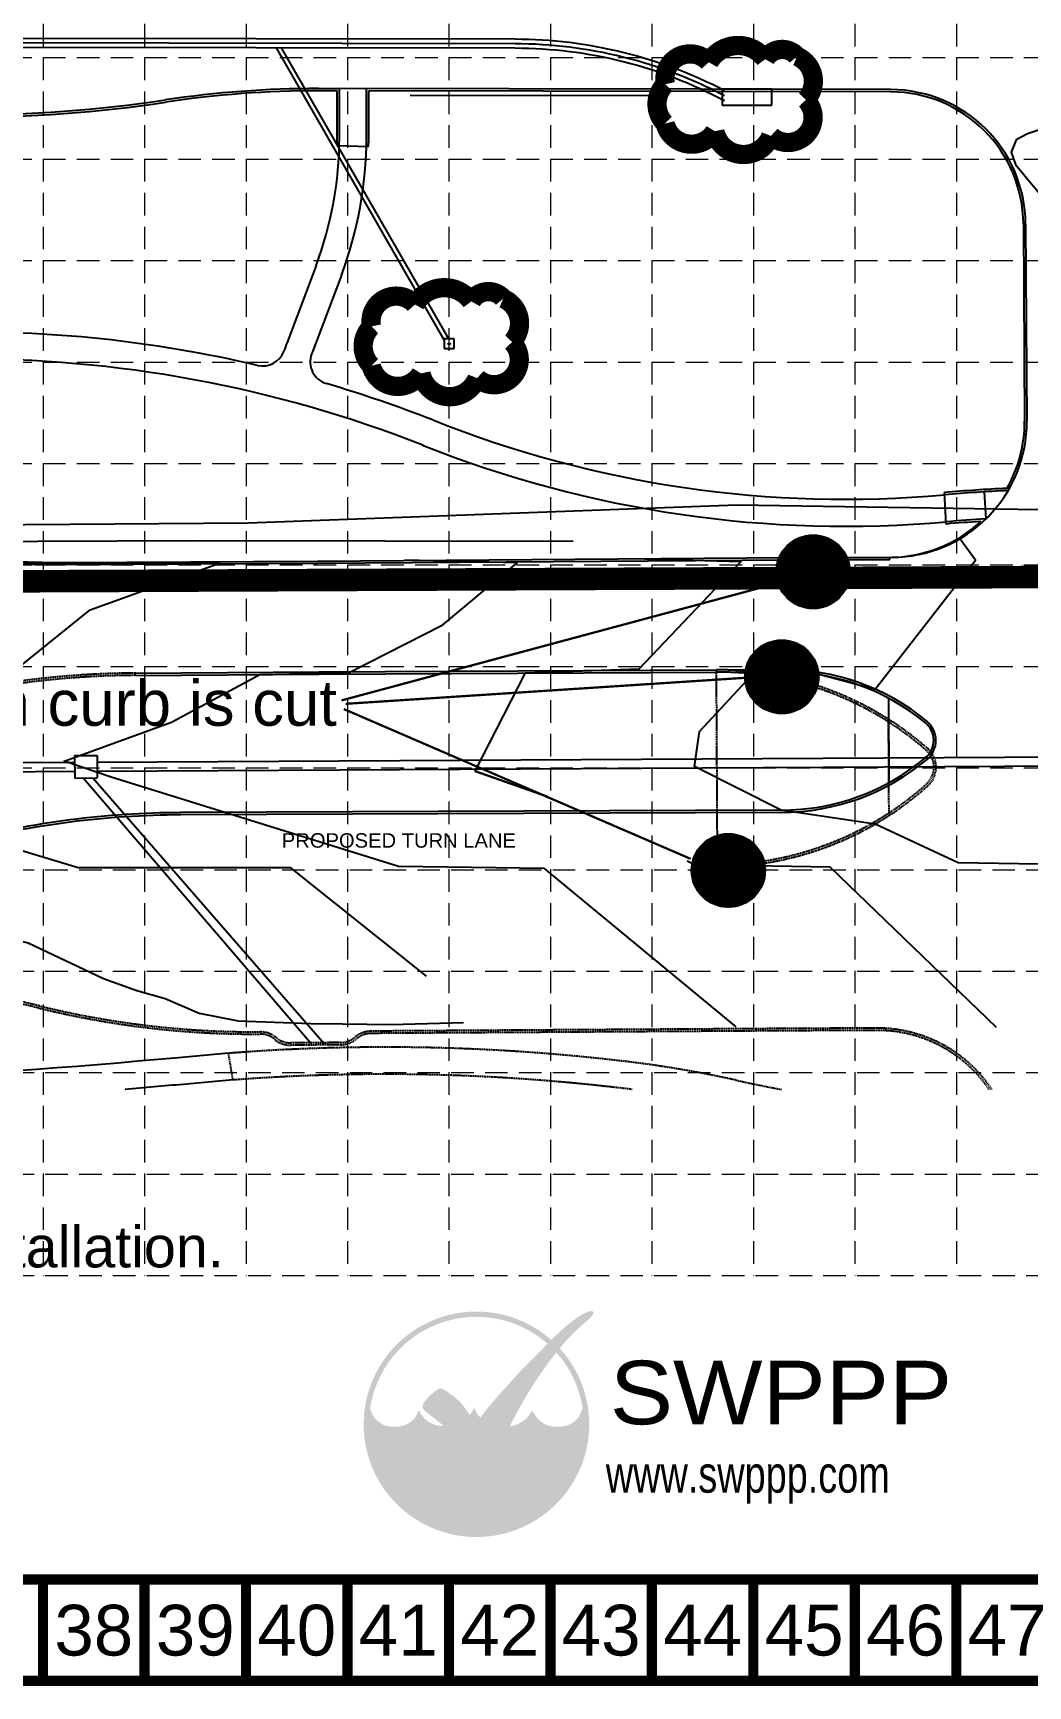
# Model space of a CAD drawing. Header units: inches. Extents: x 6134 to 7576, y 4806 to 5708.
# Drawn here: x 6987.8 to 7208.4, y 4806.2 to 5172.8 of the extents above; entities that cross this region are included whole.
import ezdxf
from ezdxf.enums import TextEntityAlignment as Align

# ---------------------------------------------------------------- set-up
doc = ezdxf.new("R2010")
doc.units = ezdxf.units.IN
doc.header["$MEASUREMENT"] = 0
for name, pattern in [('BASE$0$L2', [0.24, 0.16, -0.08]), ('CENTER2', [1.125, 0.75, -0.125, 0.125, -0.125]), ('HIDDEN', [0.375, 0.25, -0.125])]:
    doc.linetypes.add(name, pattern=pattern)
for name, color, linetype in [('BASE', 7, 'Continuous'), ('BASE$0$E-PVMT', 2, 'Continuous'), ('BASE$0$E-STORM', 2, 'Continuous'), ('BASE$0$P-PVMT', 3, 'Continuous'), ('BASE$0$P-SITE-T', 3, 'Continuous'), ('E-BREAKLINE', 5, 'Continuous'), ('GRID', 254, 'HIDDEN'), ('LEGEND', 7, 'Continuous'), ('LIMITS OF DISTURBANCE', 1, 'HIDDEN'), ('LOGO', 7, 'Continuous'), ('PK-STORM-PLAN-ALIGN', 1, 'CENTER2'), ('PK-STORM-PLAN-PIPE', 3, 'Continuous'), ('PK-STORM-PLAN-STRUCTURE', 4, 'Continuous'), ('STORM', 5, 'Continuous')]:
    doc.layers.add(name, color=color, linetype=linetype)
doc.styles.add("L200'", font='ARIAL.TTF', dxfattribs={"height": 0.001969})
doc.styles.add('LOGO1', font='ROCKEB.TTF', dxfattribs={"height": 25})
doc.styles.get("Standard").update_dxf_attribs({"font": 'ARIAL.TTF'})

# ---------------------------------------------------------------- blocks, each defined once
blk = doc.blocks.new('new logo')
at = {"layer": 'LOGO'}
h = blk.add_hatch(color=170, dxfattribs=at)
h.paths.add_polyline_path([(67.43, 44.06), (66.82, 44.7), (66.35, 45.25), (65.96, 45.76), (65.54, 46.4), (65.09, 47.19), (64.7, 47.94), (64.44, 48.47), (64.18, 49.02), (63.92, 49.58), (63.67, 50.15), (63.31, 50.99), (62.9, 52), (62.6, 52.78), (62.42, 53.27), (62.25, 53.75), (62.07, 54.23), (61.88, 54.72), (61.69, 55.22), (61.48, 55.74), (61.26, 56.27), (61.03, 56.81), (60.78, 57.37), (60.52, 57.93), (60.25, 58.5), (59.96, 59.07), (59.66, 59.64), (59.34, 60.2), (59.02, 60.77), (58.68, 61.32), (58.34, 61.87), (57.99, 62.4), (57.64, 62.91), (57.29, 63.4), (56.95, 63.87), (56.61, 64.32), (56.27, 64.74), (55.93, 65.14), (55.58, 65.53), (55.23, 65.91), (54.91, 66.23), (53.98, 66.22), (52.92, 66.33), (52.05, 66.5), (51.45, 66.64), (50.85, 66.81), (50.26, 67.01), (49.41, 67.35), (48.33, 67.91), (47.34, 68.56), (46.46, 69.26), (45.69, 70.02), (45.01, 70.79), (44.44, 71.52), (43.98, 72.16), (43.6, 72.69), (43.42, 72.95), (43.25, 73.18), (43.1, 73.38), (42.96, 73.53), (42.85, 73.65), (42.75, 73.73), (42.66, 73.76), (42.59, 73.76), (42.53, 73.71), (42.48, 73.63), (42.43, 73.52), (42.38, 73.38), (42.33, 73.22), (42.19, 72.76), (41.96, 72.1), (41.67, 71.46), (41.36, 70.91), (40.98, 70.34), (40.53, 69.77), (40.01, 69.21), (39.42, 68.67), (38.77, 68.17), (38.06, 67.7), (37.31, 67.27), (36.53, 66.9), (35.73, 66.59), (34.88, 66.34), (33.96, 66.14), (32.97, 65.99), (31.89, 65.9), (30.76, 65.86), (29.65, 65.89), (28.59, 65.97), (27.62, 66.13), (26.71, 66.36), (25.83, 66.67), (24.95, 67.08), (24.08, 67.58), (23.21, 68.18), (22.36, 68.88), (21.76, 69.47), (21.37, 69.89), (20.98, 70.36), (20.61, 70.88), (20.24, 71.46), (19.89, 72.13), (19.54, 72.89), (19.19, 73.77), (18.85, 74.77, -0.595729), (106.28, 106.77), (106.97, 107.48), (107.53, 108.05), (108.12, 108.64, 37.93689), (112.29, 104.53), (112.05, 104.24), (111.57, 103.66), (111.09, 103.06), (110.61, 102.47, -0.146449), (123.57, 75.01), (123.33, 74.47), (123.13, 73.97), (122.94, 73.5), (122.77, 73.07), (122.51, 72.4), (122.22, 71.72), (121.9, 71.1), (121.52, 70.53), (121.11, 70), (120.66, 69.51), (120.15, 69.03), (119.62, 68.57), (119.04, 68.14), (118.44, 67.73), (117.81, 67.36), (117.15, 67.03), (116.47, 66.74), (115.76, 66.49), (115.03, 66.28), (114.28, 66.11), (113.5, 65.97), (112.72, 65.88), (111.92, 65.82), (111.11, 65.8), (110.29, 65.82), (109.44, 65.89), (108.56, 66.01), (107.66, 66.19), (106.75, 66.43), (105.88, 66.73), (105.05, 67.1), (104.26, 67.53), (103.5, 68.04), (102.78, 68.61), (102.07, 69.26), (101.4, 69.96), (100.78, 70.68), (100.24, 71.38), (99.83, 72.02), (99.55, 72.52), (99.4, 72.79), (99.26, 73.03), (99.13, 73.24), (99.02, 73.4), (98.92, 73.52), (98.82, 73.58), (98.72, 73.6), (98.63, 73.58), (98.54, 73.51), (98.45, 73.42), (98.36, 73.3), (98.26, 73.16), (98.17, 73), (98.06, 72.83), (97.8, 72.39), (97.42, 71.81), (96.93, 71.14), (96.41, 70.55), (95.93, 70.06), (95.41, 69.58), (94.84, 69.11), (94.21, 68.65), (93.52, 68.19), (92.75, 67.74), (91.9, 67.28), (90.95, 66.85), (90.08, 66.57), (89.39, 66.39), (88.62, 66.22), (87.78, 66.08), (87.59, 65.61), (87.38, 65.07), (87.13, 64.45), (86.86, 63.76), (86.57, 63), (86.26, 62.19), (85.94, 61.33), (85.6, 60.44), (85.25, 59.53), (84.91, 58.59), (84.56, 57.66), (84.21, 56.72), (83.87, 55.8), (83.53, 54.89), (83.21, 54.02), (82.9, 53.18), (82.61, 52.38), (82.34, 51.64), (82.09, 50.96), (81.86, 50.33), (81.65, 49.76), (81.33, 48.95), (80.94, 48.06), (80.54, 47.29), (80.1, 46.58), (79.62, 45.94), (79.13, 45.36), (78.61, 44.81), (78.1, 44.32), (77.57, 43.87), (77.04, 43.47), (76.48, 43.12), (75.9, 42.81), (75.31, 42.55), (74.58, 42.28), (73.74, 42.05), (72.97, 41.94), (72.25, 41.93), (71.55, 42.04), (70.87, 42.22), (70.06, 42.5), (69.36, 42.77), (68.67, 43.11), (68.04, 43.53)])
h.paths.add_polyline_path([(71.76, 72.04), (70.7, 73.9), (70.07, 75.23), (69.69, 74.29), (68.67, 72.59), (67.85, 71.67), (67.95, 71.51), (68.11, 71.24), (68.27, 70.99), (68.41, 70.76), (68.55, 70.55), (68.68, 70.37), (68.8, 70.21), (68.92, 70.07), (69.04, 69.95), (69.15, 69.84), (69.26, 69.75), (69.37, 69.67), (69.48, 69.59), (69.59, 69.52), (69.7, 69.46), (69.82, 69.41), (69.94, 69.36), (70.05, 69.32), (70.17, 69.28), (70.29, 69.25), (70.41, 69.22), (70.53, 69.2), (70.64, 69.18), (70.76, 69.17), (70.88, 69.16), (71, 69.15), (71.11, 69.15), (71.22, 69.16), (71.33, 69.17), (71.44, 69.19), (71.54, 69.21), (71.64, 69.24), (71.74, 69.27), (71.84, 69.31), (71.94, 69.35), (72.04, 69.4), (72.14, 69.45), (72.24, 69.51), (72.35, 69.58), (72.45, 69.65), (72.56, 69.72), (72.67, 69.81), (72.78, 69.9), (72.89, 70), (73, 70.1), (73.11, 70.21), (73.22, 70.34), (73.3, 70.42), (72.52, 71.08)], flags=17)
blk.add_hatch(color=240, dxfattribs=at).paths.add_polyline_path([(117.73, 117.3), (118.86, 118.16), (119.82, 118.88), (120.63, 119.47), (121.31, 119.95), (121.89, 120.34), (122.37, 120.64), (122.78, 120.89), (123.13, 121.1), (123.45, 121.27), (123.73, 121.42), (123.99, 121.55), (124.22, 121.67), (124.44, 121.77), (124.65, 121.85), (124.84, 121.93), (125.03, 122.01), (125.21, 122.09), (125.4, 122.16), (125.58, 122.23), (125.76, 122.3), (125.93, 122.37), (126.1, 122.44), (126.26, 122.49), (126.41, 122.55), (126.56, 122.6), (126.69, 122.64), (126.82, 122.67), (126.95, 122.71), (127.06, 122.73), (127.18, 122.76), (127.29, 122.78), (127.39, 122.79), (127.5, 122.8), (127.6, 122.81), (127.7, 122.82), (127.79, 122.82), (127.89, 122.82), (127.98, 122.82), (128.06, 122.81), (128.14, 122.8), (128.22, 122.79), (128.29, 122.78), (128.35, 122.76), (128.42, 122.74), (128.47, 122.72), (128.52, 122.7), (128.57, 122.67), (128.62, 122.64), (128.65, 122.61), (128.69, 122.57), (128.72, 122.53), (128.75, 122.49), (128.77, 122.44), (128.79, 122.39), (128.81, 122.34), (128.82, 122.28), (128.83, 122.21), (128.84, 122.14), (128.84, 122.07), (128.84, 122), (128.83, 121.92), (128.82, 121.84), (128.81, 121.76), (128.79, 121.68), (128.77, 121.6), (128.74, 121.52), (128.7, 121.44), (128.66, 121.35), (128.61, 121.26), (128.56, 121.16), (128.5, 121.06), (128.43, 120.95), (128.35, 120.83), (128.27, 120.7), (128.18, 120.57), (128.08, 120.42), (127.96, 120.27), (127.85, 120.12), (127.71, 119.96), (127.57, 119.79), (127.42, 119.62), (127.25, 119.44), (127.06, 119.24), (126.84, 119.03), (126.58, 118.79), (126.28, 118.52), (125.94, 118.21), (125.54, 117.86), (125.08, 117.47), (124.58, 117.04), (124.04, 116.57), (123.48, 116.08), (122.89, 115.57), (122.3, 115.05), (121.71, 114.53), (121.13, 114.01), (120.58, 113.5), (120.04, 112.99), (119.52, 112.49), (119.01, 111.99), (118.51, 111.49), (118.02, 110.99), (117.53, 110.47), (117.03, 109.94), (116.53, 109.4), (116.03, 108.85), (115.52, 108.29), (115.02, 107.71), (114.51, 107.14), (114.01, 106.56), (113.51, 105.98), (113.02, 105.4), (112.54, 104.82), (112.05, 104.24), (111.57, 103.66), (111.09, 103.06), (110.59, 102.44), (110.09, 101.8), (109.56, 101.13), (109.02, 100.43), (108.45, 99.68), (107.87, 98.9), (107.27, 98.1), (106.66, 97.27), (106.04, 96.43), (105.43, 95.59), (104.82, 94.74), (104.23, 93.91), (103.65, 93.08), (103.08, 92.27), (102.52, 91.46), (101.97, 90.65), (101.42, 89.84), (100.87, 89.01), (100.32, 88.18), (99.77, 87.33), (99.2, 86.45), (98.63, 85.56), (98.06, 84.66), (97.5, 83.76), (96.94, 82.87), (96.4, 81.99), (95.88, 81.13), (95.38, 80.29), (94.91, 79.49), (94.46, 78.72), (94.03, 77.96), (93.61, 77.23), (93.21, 76.5), (92.81, 75.77), (92.41, 75.04), (92.01, 74.29), (91.6, 73.54), (91.18, 72.77), (90.78, 72.02), (90.38, 71.27), (90, 70.56), (89.64, 69.88), (89.31, 69.25), (89.01, 68.69), (88.75, 68.19), (88.53, 67.74), (88.33, 67.32), (88.15, 66.92), (87.97, 66.52), (87.78, 66.08), (87.59, 65.61), (87.38, 65.07), (87.13, 64.45), (86.86, 63.76), (86.57, 63), (86.26, 62.19), (85.94, 61.33), (85.6, 60.44), (85.25, 59.53), (84.91, 58.59), (84.56, 57.66), (84.21, 56.72), (83.87, 55.8), (83.53, 54.89), (83.21, 54.02), (82.9, 53.18), (82.61, 52.38), (82.34, 51.64), (82.09, 50.96), (81.86, 50.33), (81.65, 49.76), (81.44, 49.23), (81.24, 48.75), (81.04, 48.29), (80.84, 47.87), (80.64, 47.48), (80.43, 47.11), (80.2, 46.75), (79.97, 46.41), (79.73, 46.09), (79.49, 45.78), (79.24, 45.49), (78.99, 45.21), (78.74, 44.95), (78.48, 44.69), (78.23, 44.45), (77.97, 44.21), (77.71, 43.99), (77.44, 43.78), (77.17, 43.58), (76.9, 43.39), (76.62, 43.21), (76.33, 43.04), (76.04, 42.89), (75.75, 42.75), (75.45, 42.62), (75.16, 42.5), (74.87, 42.39), (74.58, 42.29), (74.3, 42.2), (74.02, 42.13), (73.75, 42.07), (73.49, 42.02), (73.23, 41.98), (72.98, 41.95), (72.73, 41.94), (72.49, 41.93), (72.24, 41.94), (72.01, 41.97), (71.77, 42), (71.53, 42.05), (71.3, 42.11), (71.06, 42.17), (70.83, 42.24), (70.59, 42.32), (70.35, 42.4), (70.12, 42.48), (69.88, 42.57), (69.64, 42.66), (69.4, 42.76), (69.16, 42.87), (68.93, 42.98), (68.69, 43.11), (68.47, 43.25), (68.25, 43.39), (68.04, 43.55), (67.83, 43.72), (67.62, 43.9), (67.42, 44.09), (67.22, 44.28), (67.03, 44.49), (66.83, 44.69), (66.64, 44.9), (66.45, 45.13), (66.26, 45.36), (66.06, 45.62), (65.86, 45.91), (65.65, 46.23), (65.43, 46.59), (65.2, 47), (64.96, 47.45), (64.7, 47.94), (64.44, 48.47), (64.18, 49.02), (63.92, 49.58), (63.67, 50.15), (63.43, 50.71), (63.2, 51.26), (62.99, 51.78), (62.79, 52.29), (62.6, 52.78), (62.42, 53.27), (62.25, 53.75), (62.07, 54.23), (61.88, 54.72), (61.69, 55.22), (61.48, 55.74), (61.26, 56.27), (61.03, 56.81), (60.78, 57.37), (60.52, 57.93), (60.25, 58.5), (59.96, 59.07), (59.66, 59.64), (59.34, 60.2), (59.02, 60.77), (58.68, 61.32), (58.34, 61.87), (57.99, 62.4), (57.64, 62.91), (57.29, 63.4), (56.95, 63.87), (56.61, 64.32), (56.27, 64.74), (55.93, 65.14), (55.58, 65.53), (55.23, 65.91), (54.86, 66.28), (54.49, 66.65), (54.09, 67.01), (53.68, 67.39), (53.25, 67.76), (52.81, 68.14), (52.35, 68.52), (51.89, 68.9), (51.42, 69.28), (50.95, 69.66), (50.48, 70.04), (50.01, 70.41), (49.54, 70.78), (49.09, 71.13), (48.65, 71.47), (48.24, 71.8), (47.84, 72.11), (47.47, 72.4), (47.14, 72.66), (46.83, 72.9), (46.56, 73.11), (46.32, 73.3), (46.11, 73.47), (45.92, 73.63), (45.75, 73.78), (45.6, 73.92), (45.46, 74.05), (45.34, 74.18), (45.23, 74.31), (45.13, 74.44), (45.04, 74.56), (44.96, 74.69), (44.9, 74.82), (44.84, 74.96), (44.8, 75.1), (44.76, 75.24), (44.73, 75.39), (44.72, 75.54), (44.71, 75.69), (44.7, 75.84), (44.71, 75.99), (44.72, 76.15), (44.75, 76.3), (44.78, 76.45), (44.81, 76.6), (44.86, 76.75), (44.92, 76.9), (44.99, 77.06), (45.07, 77.23), (45.17, 77.4), (45.29, 77.59), (45.42, 77.8), (45.57, 78.01), (45.73, 78.24), (45.91, 78.48), (46.11, 78.73), (46.32, 78.99), (46.55, 79.26), (46.8, 79.54), (47.06, 79.83), (47.33, 80.13), (47.62, 80.43), (47.91, 80.73), (48.21, 81.04), (48.52, 81.34), (48.84, 81.64), (49.16, 81.93), (49.48, 82.21), (49.79, 82.48), (50.1, 82.74), (50.41, 82.98), (50.7, 83.21), (50.98, 83.42), (51.24, 83.62), (51.49, 83.79), (51.7, 83.95), (51.9, 84.08), (52.08, 84.19), (52.25, 84.29), (52.4, 84.38), (52.55, 84.45), (52.68, 84.51), (52.82, 84.56), (52.95, 84.61), (53.08, 84.64), (53.21, 84.67), (53.34, 84.69), (53.47, 84.7), (53.6, 84.7), (53.72, 84.69), (53.85, 84.68), (53.97, 84.65), (54.1, 84.62), (54.22, 84.58), (54.35, 84.54), (54.48, 84.48), (54.61, 84.43), (54.74, 84.36), (54.88, 84.3), (55.02, 84.23), (55.17, 84.15), (55.34, 84.06), (55.51, 83.97), (55.7, 83.86), (55.91, 83.73), (56.14, 83.59), (56.4, 83.42), (56.68, 83.23), (56.99, 83.01), (57.32, 82.78), (57.67, 82.53), (58.03, 82.27), (58.4, 81.99), (58.79, 81.71), (59.18, 81.42), (59.57, 81.13), (59.97, 80.83), (60.37, 80.53), (60.76, 80.22), (61.15, 79.91), (61.54, 79.59), (61.91, 79.27), (62.28, 78.93), (62.64, 78.6), (62.98, 78.25), (63.32, 77.9), (63.65, 77.54), (63.97, 77.17), (64.29, 76.79), (64.6, 76.4), (64.91, 76.01), (65.22, 75.6), (65.52, 75.19), (65.82, 74.78), (66.11, 74.37), (66.39, 73.96), (66.66, 73.57), (66.91, 73.18), (67.15, 72.81), (67.37, 72.45), (67.58, 72.12), (67.77, 71.8), (67.95, 71.51), (68.11, 71.24), (68.27, 70.99), (68.41, 70.76), (68.55, 70.55), (68.68, 70.37), (68.8, 70.21), (68.92, 70.07), (69.04, 69.95), (69.15, 69.84), (69.26, 69.75), (69.37, 69.67), (69.48, 69.59), (69.59, 69.52), (69.7, 69.46), (69.82, 69.41), (69.94, 69.36), (70.05, 69.32), (70.17, 69.28), (70.29, 69.25), (70.41, 69.22), (70.53, 69.2), (70.64, 69.18), (70.76, 69.17), (70.88, 69.16), (71, 69.15), (71.11, 69.15), (71.22, 69.16), (71.33, 69.17), (71.44, 69.19), (71.54, 69.21), (71.64, 69.24), (71.74, 69.27), (71.84, 69.31), (71.94, 69.35), (72.04, 69.4), (72.14, 69.45), (72.24, 69.51), (72.35, 69.58), (72.45, 69.65), (72.56, 69.72), (72.67, 69.81), (72.78, 69.9), (72.89, 70), (73, 70.1), (73.11, 70.21), (73.22, 70.34), (73.34, 70.47), (73.46, 70.61), (73.58, 70.77), (73.72, 70.94), (73.85, 71.12), (74, 71.32), (74.15, 71.53), (74.32, 71.77), (74.5, 72.01), (74.68, 72.27), (74.88, 72.55), (75.09, 72.84), (75.32, 73.15), (75.56, 73.46), (75.82, 73.79), (76.09, 74.14), (76.37, 74.49), (76.67, 74.87), (76.99, 75.25), (77.32, 75.65), (77.66, 76.07), (78.02, 76.5), (78.39, 76.95), (78.77, 77.42), (79.18, 77.91), (79.6, 78.4), (80.03, 78.92), (80.49, 79.45), (80.96, 80), (81.46, 80.56), (81.97, 81.13), (82.5, 81.72), (83.04, 82.31), (83.59, 82.91), (84.14, 83.51), (84.68, 84.1), (85.22, 84.68), (85.74, 85.25), (86.24, 85.81), (86.73, 86.35), (87.2, 86.89), (87.67, 87.41), (88.13, 87.94), (88.59, 88.46), (89.06, 88.98), (89.53, 89.52), (90.01, 90.05), (90.5, 90.6), (91, 91.16), (91.52, 91.73), (92.06, 92.31), (92.61, 92.9), (93.18, 93.5), (93.77, 94.12), (94.38, 94.75), (95.01, 95.39), (95.64, 96.03), (96.28, 96.68), (96.92, 97.32), (97.56, 97.96), (98.19, 98.58), (98.8, 99.19), (99.39, 99.77), (99.96, 100.34), (100.52, 100.9), (101.07, 101.45), (101.61, 101.98), (102.14, 102.52), (102.66, 103.05), (103.19, 103.59), (103.72, 104.13), (104.25, 104.67), (104.78, 105.23), (105.32, 105.78), (105.86, 106.34), (106.41, 106.91), (106.97, 107.48), (107.53, 108.05), (108.11, 108.62), (108.69, 109.2), (109.27, 109.77), (109.86, 110.34), (110.45, 110.91), (111.04, 111.47), (111.62, 112.02), (112.2, 112.56), (112.77, 113.1), (113.35, 113.62), (113.95, 114.16), (114.58, 114.71), (115.26, 115.3), (116.01, 115.91), (116.82, 116.58)])
at = {"layer": 'LOGO', "style": 'LOGO1'}
for s, height, width, p in [('SWPPP', 31.324, 1.115, (136.96, 67.05)), ('www.swppp.com', 18.1118, 0.77, (135.01, 33.35))]:
    blk.add_text(s, height=height, dxfattribs=dict(at, width=width)).set_placement(p)
blk = doc.blocks.new('A$C11973AEE')
at = {"layer": 'BASE$0$P-SITE-T'}
h = blk.add_hatch(dxfattribs=at)
h.set_pattern_fill('ANSI31', color=256, style=0)
h.set_pattern_definition([(45, (-6830.91117, -4837.33985), (-0.0883883476, 0.0883883476), [])])
edge = h.paths.add_edge_path()
edge.add_arc((8.15, 8.15), 8.15, 0, 360)
blk.add_circle((8.15, 8.15), 8.15, dxfattribs=at)

msp = doc.modelspace()

# ---------------------------------------------------------------- linework, layer by layer
at = {"layer": 'BASE', "const_width": 2.25}
for points in [[(6135, 4807.37), (7575, 4807.37), (7575, 5707.37), (6135, 5707.37)], [(6157.45, 4829.87), (7552.56, 4829.83), (7552.53, 5684.88), (6157.73, 5684.91)]]:
    msp.add_lwpolyline(points, close=True, dxfattribs=at)
for points in [[(6990, 4807.37), (6990, 4829.87)], [(7012.5, 4807.37), (7012.5, 4829.87)], [(7035, 4807.37), (7035, 4829.87)], [(7057.5, 4807.37), (7057.5, 4829.87)], [(7080, 4807.37), (7080, 4829.87)], [(7102.5, 4807.37), (7102.5, 4829.87)], [(7125, 4807.37), (7125, 4829.87)], [(7147.5, 4807.37), (7147.5, 4829.87)], [(7170, 4807.37), (7170, 4829.87)], [(7192.5, 4807.37), (7192.5, 4829.87)]]:
    msp.add_lwpolyline(points, dxfattribs=at)
at = {"layer": 'BASE$0$E-PVMT', "color": 7}
for points in [[(6994.4, 5055.43), (7050.85, 5055.72), (7155.49, 5056.48), (7177.73, 5056.55)], [(6994.4, 5054.93), (7050.85, 5055.22), (7155.5, 5055.98), (7177.74, 5056.05)], [(7010.59, 5030.88), (7051.12, 5031.13), (7139.32, 5031.59)], [(7010.59, 5030.38), (7051.12, 5030.63), (7139.32, 5031.09)]]:
    msp.add_lwpolyline(points, dxfattribs=at)
for points in [[(7031.12, 4946.57), (7020.05, 4945.58, -0.022043), (6875.68, 4938.66, 0.015366), (6833.68, 4938.54, 0.015366)], [(7032.12, 4940.65), (7021.04, 4939.67, -0.001959), (7008.24, 4938.54, -0.001959)]]:
    msp.add_lwpolyline(points, format="xyb", dxfattribs=at)
at = {"layer": 'BASE$0$E-STORM', "color": 5, "linetype": 'Continuous'}
for p, q in [((6814.74, 5010.11), (6997.01, 5011.11)), ((6997, 5012.6), (7002, 5012.63)), ((6997, 5012.6), (6997.03, 5007.6)), ((7002, 5012.63), (7002.03, 5007.63)), ((7002.01, 5011.14), (7310.86, 5012.82)), ((6814.75, 5008.11), (6997.02, 5009.11)), ((6997.03, 5007.6), (7002.03, 5007.63)), ((6998.96, 5007.61), (7049.54, 4948.67)), ((7001.06, 5007.62), (7052.3, 4948.74)), ((7002.02, 5009.14), (7310.86, 5010.82))]:
    msp.add_line(p, q, dxfattribs=at)
at = {"layer": 'BASE$0$P-PVMT', "color": 7}
for p, q in [((7055.23, 5160), (7051.05, 5160.01)), ((7177.91, 5160.29), (7051.06, 5160.51)), ((7055.21, 5149.61), (7055.23, 5160)), ((7055.7, 5149.6), (7055.72, 5160.5)), ((7061.22, 5160.49), (7055.72, 5160.5)), ((7061.7, 5149.59), (7061.72, 5160.49)), ((7062.21, 5149.6), (7062.23, 5159.99)), ((7177.91, 5159.79), (7062.23, 5159.99)), ((7126.37, 5158.88), (7071.37, 5158.97)), ((7055.19, 5147.85), (7062.19, 5147.68)), ((7207.36, 5130.48), (7207.64, 5086.75)), ((7207.86, 5130.48), (7208.14, 5086.75)), ((7050.53, 5121.26), (7044.11, 5104.21)), ((7056.14, 5119.14), (7049.72, 5102.1)), ((7190.28, 5063.93), (7189.85, 5070.92)), ((7199.08, 5065.08), (7198.72, 5071.06)), ((7177.74, 5056.05), (7177.73, 5056.55))]:
    msp.add_line(p, q, dxfattribs=at)
at = {"layer": 'BASE$0$P-PVMT', "color": 7, "lineweight": -2}
for p, q in [((7139.32, 5031.6), (7153.69, 5031.69)), ((7139.32, 5031.1), (7153.69, 5031.19)), ((7177.44, 5025.31), (7177.52, 5006.56)), ((7153.69, 5000.47), (7020.56, 4999.93)), ((7153.69, 4999.97), (7020.56, 4999.43))]:
    msp.add_line(p, q, dxfattribs=at)
at = {"layer": 'BASE$0$P-PVMT', "color": 7, "linetype": 'BASE$0$L2', "lineweight": -2}
for p, q in [((7139.55, 4987.9), (7139.32, 5031.6)), ((7139.55, 4987.89), (7139.32, 5031.6)), ((7177.58, 4999.89), (7177.47, 5020.03)), ((7055.93, 4948.93), (7044.93, 4948.86)), ((7155.56, 4952.05), (7062.71, 4951.47)), ((7155.57, 4951.55), (7062.72, 4950.97)), ((7174.85, 4952.14), (7155.54, 4952.05)), ((7174.85, 4951.64), (7155.55, 4951.55)), ((7032.12, 4940.65), (7031.12, 4946.57)), ((7055.93, 4948.43), (7044.93, 4948.36))]:
    msp.add_line(p, q, dxfattribs=at)
at = {"layer": 'BASE$0$P-PVMT', "color": 7}
for centre, radius, start, end in [((7188.31, 5136.77), 49.5, 0.3668, 89.9029), ((6972.43, 5454.65), 300, 269.9039, 278.5623), ((7050.67, 4935.01), 225.5, 89.9029, 98.5623), ((7050.67, 4935.01), 225, 89.9029, 98.5623), ((7177.86, 5130.29), 30, 0.3668, 89.9029), ((7177.86, 5130.29), 29.5, 0.3668, 89.9029), ((6972.43, 5454.65), 300.5, 269.9039, 278.5623), ((6974.86, 5149.75), 80.85, 339.3696, 359.9039), ((6974.86, 5149.75), 80.35, 358.6519, 359.9039), ((6974.86, 5149.75), 86.85, 339.3696, 359.9039), ((6974.86, 5149.75), 87.35, 358.6439, 359.9039), ((6973.3, 4824.9), 281.65, 76.8111, 91.1285), ((7133.24, 5070.65), 95.24, 159.3696, 160.574), ((6973.3, 4824.9), 275.65, 68.5318, 90.4853), ((7038.71, 5103.99), 5, 256.8111, 340.574), ((7054.24, 5099.89), 5, 159.6918, 253.6001), ((7133.24, 5070.65), 89.24, 159.3696, 159.6918), ((6973.3, 4824.9), 281.65, 68.5318, 73.6001), ((7167.81, 5315.91), 246.47, 248.2284, 275.1392), ((7178.14, 5086.56), 30, 270.1873, 0.3668), ((7178.14, 5086.56), 29.5, 330.0787, 0.3668), ((7167.81, 5315.91), 252.47, 248.2284, 275.1392), ((7223.31, 4672.48), 399.85, 92.8107, 94.8), ((7223.31, 4672.48), 399.35, 92.7718, 94.8016), ((7177.64, 5086.55), 30, 270.1873, 312.7076), ((7224.02, 4666.51), 399.35, 93.5797, 94.8502), ((7223.93, 4666.51), 398.85, 93.7423, 94.84)]:
    msp.add_arc(centre, radius, start, end, dxfattribs=at)
at = {"layer": 'BASE$0$P-PVMT', "color": 7, "lineweight": -2}
for centre, radius, start, end in [((6993.38, 5254.93), 200, 256.2201, 270.2922), ((6993.38, 5254.93), 199.5, 256.2201, 270.2922), ((7153.92, 4981.19), 50.5, 50.5933, 90.2552), ((7153.92, 4981.19), 50, 50.5933, 90.2552), ((7182.48, 5015.96), 5, 309.9133, 50.5933), ((7182.48, 5015.96), 5.5, 309.9133, 50.5933), ((7153.61, 5050.47), 50, 270.0907, 309.9133), ((7153.61, 5050.47), 50.5, 270.0915, 309.9133), ((7021.39, 4799.43), 200.5, 90.2358, 104.3516), ((7021.39, 4799.43), 200, 90.2358, 104.3516)]:
    msp.add_arc(centre, radius, start, end, dxfattribs=at)
at = {"layer": 'BASE$0$P-PVMT', "color": 7, "linetype": 'BASE$0$L2', "lineweight": -2}
for centre, radius, start, end in [((7011.65, 4830.89), 200, 90.3041, 104.4006), ((7011.65, 4830.89), 199.5, 90.3041, 104.4006), ((7139.69, 4961.1), 70.5, 48.7817, 90.3041), ((7139.69, 4961.1), 70, 48.7817, 90.3041), ((7182.52, 5009.99), 5, 311.8747, 48.7817), ((7182.52, 5009.99), 5.5, 311.8747, 48.7817), ((7139.14, 5058.39), 70, 270.3376, 311.8747), ((7139.14, 5058.39), 70.5, 270.3374, 311.8747), ((6941.44, 4762.86), 200, 76.1993, 90.2714), ((6941.44, 4762.86), 199.5, 76.1993, 90.2714), ((7036.86, 5151.31), 200.5, 256.1993, 270.3596), ((7036.86, 5151.31), 200, 256.1993, 270.3596), ((7038.15, 4945.82), 5.5, 49.992, 90.3596), ((7038.15, 4945.82), 5, 49.992, 90.3596), ((7044.9, 4953.86), 5.5, 229.992, 270.3596), ((7044.9, 4953.86), 5, 229.992, 270.3596), ((7055.9, 4953.93), 5, 270.3596, 310.7271), ((7055.9, 4953.93), 5.5, 270.3596, 310.7271), ((7062.75, 4945.97), 5.5, 90.3596, 130.7271), ((7062.75, 4945.97), 5, 90.3596, 130.7271), ((7174.99, 4921.64), 30.5, 33.6291, 90.2714), ((7174.99, 4921.64), 30, 34.2666, 90.2714), ((7065.93, 4499.73), 448.19, 83.1395, 94.4544), ((7065.79, 4496.13), 445.79, 83.3413, 94.3318), ((7089.61, 4696.5), 250, 77.5043, 83.1395), ((7088.5, 4690.61), 250, 82.6223, 83.3413), ((7207.31, 5227.62), 294, 257.5043, 259.5059)]:
    msp.add_arc(centre, radius, start, end, dxfattribs=at)
at = {"layer": 'E-BREAKLINE', "color": 35}
for points in [[(7237.79, 5160.38), (7208.3, 5150.51), (7205.73, 5149.14), (7204.67, 5146.44), (7205.63, 5143.69), (7223.89, 5121.61), (7229.27, 5119.15), (7235.14, 5119.96), (7243.14, 5123.73), (7248.46, 5125.23), (7257.08, 5125.92), (7268.62, 5124.47), (7288.87, 5119.08), (7306.58, 5114.94), (7310.86, 5114.47)], [(7254.21, 4960.36), (7233.22, 4988.16), (7192.92, 4988.76), (7174.51, 4997.36), (7153.69, 5000.47), (7134.45, 5010.16), (7135.56, 5017.94), (7147.91, 5031.2), (7159.3, 5031.39), (7174.47, 5027.34), (7196.73, 5055.95), (7193.34, 5060.57)], [(7075, 4963.66), (7044.91, 4987.69), (6997.8, 4987.67), (6963.39, 4998.07), (6938.27, 5001.66), (6921.18, 5002.87), (6899.11, 5008.95), (6921.53, 5017.99), (6938.37, 5019.91), (6964.95, 5025.2), (6980.11, 5028.57), (7000.43, 5044.93), (7029.13, 5055.24), (6985.65, 5055.17)], [(7143.65, 4952.45), (7101.16, 4987.52), (7068.78, 4988.01), (7005.08, 5007.78), (6994.69, 5011.38), (7018.47, 5020.03), (7038.06, 5030.55), (7057.85, 5031), (7078.66, 5041.55), (7095.14, 5055.3), (7070.27, 5055.89)], [(7085.83, 5009.12), (7101.81, 5003.53), (7085.83, 5009.12), (7097, 5030.94), (7122.14, 5031.79), (7144.72, 5055.57), (7123.43, 5056.16)], [(6746.78, 4998.79), (6753.97, 4993.21), (6763.34, 4989.02), (6772.72, 4986.52), (6785.29, 4986.23), (6798.34, 4986.12), (6833.1, 4986.24), (6915.44, 4986.95), (6986.67, 4971.04), (7003.39, 4963.13), (7010.76, 4960.46), (7017.11, 4958.71), (7024.58, 4955.46), (7033.29, 4953.79), (7049.4, 4953.2), (7056.41, 4953.11), (7067.19, 4952.92), (7083.22, 4953.37)], [(7201.38, 4952.26), (7164.55, 4987.8), (7134.54, 4988.35), (7132.8, 4989.16)]]:
    msp.add_lwpolyline(points, dxfattribs=at)
at = {"layer": 'E-BREAKLINE', "color": 35, "lineweight": -3}
for points in [[(7210.94, 5067.05, 7.13), (7210.94, 5067.05, 7.13), (7143.86, 5068.13, 5.55), (7035.45, 5064.16, 2.99), (6926.63, 5063.35, 1.75), (6857.56, 5064.88, 0.86), (6788.09, 5064.04, 0.29), (6724.66, 5063.02, -0.14)], [(7107.56, 5060.08, 4.48), (7107.56, 5060.08, 4.48), (7024.06, 5060.19, 2.85), (6971.19, 5059.99, 2.16), (6908.67, 5061.18, 1.55), (6854.32, 5060.15, 0.57), (6789.51, 5061.85, 0.2), (6732.77, 5059.92, -0.15), (6611.63, 5060.15, -0.03), (6577.17, 5055.65, 0.21), (6540.08, 5057.62, 0.55), (6539.91, 5054.53, 0.69), (6495.18, 5064.38, 1.1)]]:
    msp.add_polyline3d(points, dxfattribs=at)
at = {"layer": 'GRID', "color": 252, "linetype": 'HIDDEN', "lineweight": 0, "ltscale": 20}
for p, q in [((6990, 5684.87), (6990, 4897.27)), ((7012.5, 5684.87), (7012.5, 4897.27)), ((7035, 5684.87), (7035, 4897.27)), ((7057.5, 5684.87), (7057.5, 4897.27)), ((7080, 5684.87), (7080, 4897.27)), ((7102.5, 5684.87), (7102.5, 4897.27)), ((7125, 5684.87), (7125, 4897.27)), ((7147.5, 5684.87), (7147.5, 4897.27)), ((7170, 5684.87), (7170, 4897.27)), ((7192.5, 5684.87), (7192.5, 4897.27)), ((6157.5, 5167.37), (7552.5, 5167.37)), ((6157.5, 5144.87), (7552.5, 5144.87)), ((6157.5, 5122.37), (7552.5, 5122.37)), ((6157.5, 5099.87), (7552.5, 5099.87)), ((6157.5, 5077.37), (7552.5, 5077.37)), ((6157.5, 5054.87), (7552.5, 5054.87)), ((6157.5, 5032.37), (7552.5, 5032.37)), ((6157.5, 5009.87), (7552.5, 5009.87)), ((6158, 4987.27), (7553, 4987.27)), ((6158, 4964.77), (7553, 4964.77)), ((6158, 4942.27), (7553, 4942.27)), ((6158, 4919.77), (7553, 4919.77)), ((6158, 4897.27), (7553, 4897.27))]:
    msp.add_line(p, q, dxfattribs=at)
at = {"layer": 'LEGEND', "color": 170, "ltscale": 100, "const_width": 4.27}
for points in [[(7137.63, 5166.35, 0.520567), (7137.63, 5166.35, 0.765195), (7127.98, 5161.49, 0.417879), (7127.92, 5152.75, 0.6649), (7138.95, 5151.06, 0.744833), (7151.39, 5150.02, 0.975642), (7159.14, 5158.02, 0.520567), (7157.21, 5167.66, 0.520567), (7150.13, 5167.02, 0.540264), (7137.63, 5166.35)], [(7072.48, 5112.63, 0.520567), (7072.48, 5112.63, 0.765195), (7062.83, 5107.77, 0.417879), (7062.77, 5099.03, 0.6649), (7073.8, 5097.35, 0.744833), (7086.24, 5096.3, 0.975642), (7093.99, 5104.31, 0.520567), (7092.06, 5113.95, 0.520567), (7084.98, 5113.31, 0.540264), (7072.48, 5112.63)]]:
    msp.add_lwpolyline(points, format="xyb", close=True, dxfattribs=at)
at = {"layer": 'LEGEND', "ltscale": 100, "const_width": 0.5}
for points in [[(7056.18, 5024.82), (7152.93, 5050.83)], [(7057.08, 5024.06), (7145.94, 5029.85)], [(7056.69, 5022.9), (7133.58, 4989.68)]]:
    msp.add_lwpolyline(points, dxfattribs=at)
at = {"layer": 'LIMITS OF DISTURBANCE', "ltscale": 100, "const_width": 5}
msp.add_lwpolyline([(6510.74, 5629.75), (6511.29, 5215.78), (6496.12, 5209.47), (6468.1, 5133.36), (6474.94, 5084.11), (6511.7, 5055.57), (6551.43, 5049.41), (7267.36, 5052.42), (7267.36, 5113.31), (7257.44, 5174.65), (7245.12, 5216.18), (7172.15, 5216.4), (7173.5, 5629.09), (6515.46, 5629.7)], close=True, dxfattribs=at)
at = {"layer": 'PK-STORM-PLAN-ALIGN', "color": 5}
msp.add_circle((7080.05, 5103.92), 0.2, dxfattribs=at)
at = {"layer": 'PK-STORM-PLAN-PIPE', "color": 5, "extrusion": (0.866848, 0.498573, 0)}
for points, elevation in [([(895.7, 0), (970.37, 0)], 8681.5), ([(895.36, 0), (969.79, 0)], 8682.5)]:
    msp.add_lwpolyline(points, dxfattribs=dict(at, elevation=elevation))
at = {"layer": 'PK-STORM-PLAN-STRUCTURE', "color": 5, "linetype": 'Continuous'}
for points in [[(7140.61, 5160.35), (7140.61, 5156.85)], [(7151.61, 5156.85), (7151.61, 5160.35)]]:
    msp.add_lwpolyline(points, dxfattribs=at)
at = {"layer": 'PK-STORM-PLAN-STRUCTURE', "color": 5, "linetype": 'Continuous', "extrusion": (-9.92176e-13, -1, 0)}
for points, elevation in [([(7151.61, 0), (7140.61, 0)], -5160.35), ([(7140.61, 0), (7151.61, 0)], -5156.85)]:
    msp.add_lwpolyline(points, dxfattribs=dict(at, elevation=elevation))
at = {"layer": 'PK-STORM-PLAN-STRUCTURE', "color": 5, "linetype": 'Continuous', "extrusion": (1, 0, 0)}
for points, elevation in [([(5105, 0), (5102.83, 0)], 7078.96), ([(5102.83, 0), (5105, 0)], 7081.13)]:
    msp.add_lwpolyline(points, dxfattribs=dict(at, elevation=elevation))
at = {"layer": 'PK-STORM-PLAN-STRUCTURE', "color": 5, "linetype": 'Continuous', "extrusion": (0, 1, 0)}
for points, elevation in [([(-7081.13, 0), (-7078.96, 0)], 5105), ([(-7078.96, 0), (-7081.13, 0)], 5102.83)]:
    msp.add_lwpolyline(points, dxfattribs=dict(at, elevation=elevation))
at = {"layer": 'STORM'}
for p, q in [((7094.65, 5170.44), (6672.93, 5171.15)), ((7094.65, 5169.44), (6703.96, 5170.1)), ((7094.65, 5171.44), (6703.97, 5172.1))]:
    msp.add_line(p, q, dxfattribs=at)
for radius, start in [(101, 62.5018), (100, 62.2031), (99, 61.8976)]:
    msp.add_arc((7094.48, 5070.44), radius, start, 89.9039, dxfattribs=at)

# ---------------------------------------------------------------- block references
at = {"layer": 'GRID', "ltscale": 500, "xscale": 0.4499999999998181, "yscale": 0.4499999999998181, "zscale": 0.4500000000000455}
msp.add_blockref('new logo', (7054.03, 4834.1), dxfattribs=at)
at = {"layer": 'LIMITS OF DISTURBANCE', "ltscale": 100}
for p in [(7152.59, 5045.18), (7145.65, 5021.91), (7133.8, 4978.96)]:
    msp.add_blockref('A$C11973AEE', p, dxfattribs=at)

# ---------------------------------------------------------------- texts
at = {"layer": 'BASE', "color": 7, "style": "L200'"}
msp.add_text('Stabilization practices are expected to be used at all disturbed areas. BMPs are not to scale; verify size/location/quantity in the field prior to installation.', height=9.12475, dxfattribs=at).set_placement((6181.33, 4899.07))
at = {"layer": 'BASE'}
for s, p in [('38', (7001.25, 4818.62)), ('39', (7023.75, 4818.62)), ('40', (7046.25, 4818.62)), ('41', (7068.75, 4818.62)), ('42', (7091.25, 4818.62)), ('43', (7113.75, 4818.62)), ('44', (7136.25, 4818.62)), ('45', (7158.75, 4818.62)), ('46', (7181.25, 4818.62)), ('47', (7203.75, 4818.62))]:
    msp.add_text(s, height=11.25, dxfattribs=at).set_placement(p, align=Align.MIDDLE_CENTER)
at = {"layer": 'BASE$0$P-SITE-T', "color": 7, "insert": (7042.94, 4995.36), "char_height": 3.2, "width": 84.1103, "attachment_point": 1}
msp.add_mtext('PROPOSED TURN LANE', dxfattribs=at)
at = {"layer": 'LEGEND', "color": 7, "insert": (6951.85, 5029.28), "char_height": 10.08, "width": 216.5865, "attachment_point": 2}
msp.add_mtext('install sandbags when curb is cut', dxfattribs=at)

doc.saveas('drawing.dxf')
